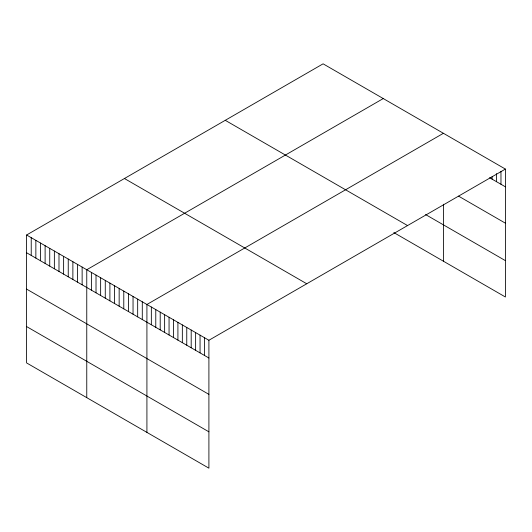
<?xml version="1.0" encoding="UTF-8"?>
<svg xmlns="http://www.w3.org/2000/svg" width="532" height="532" viewBox="0 0 532 532"><rect width="100%" height="100%" fill="white"/><g stroke="black" fill="none" stroke-linecap="round" stroke-linejoin="round"><path stroke-width="0.8" d="M505.4 169.076L208.903 340.261L208.903 468.173L26.6 362.924L26.6 235.004L323.097 63.827L505.4 169.076L505.4 296.996L393.833 232.584M383.253 98.56L86.763 269.737L86.763 397.657M443.415 133.293L146.918 304.47L146.918 432.39M489.586 177.695L505.4 186.825M458.597 196.155L505.4 223.181M425.567 214.549L505.4 260.64M225.249 120.312L407.559 225.568M124.441 178.513L306.751 283.769M26.6 235.004L208.903 340.261M26.6 252.753L208.903 358.003M26.6 289.109L208.903 394.358M26.6 326.568L208.903 431.818M500.971 171.364L500.971 184.265M496.542 173.645L496.542 181.711M492.12 176.737L492.12 179.151M443.415 204.215L443.415 261.212M204.474 337.7L204.474 355.449M200.052 335.147L200.052 352.889M195.623 332.586L195.623 350.335M191.194 330.033L191.194 347.775M186.765 327.479L186.765 345.221M182.343 324.919L182.343 342.668M177.914 322.365L177.914 340.108M173.485 319.805L173.485 337.554M169.056 317.252L169.056 335M164.627 314.698L164.627 332.44M160.205 312.138L160.205 329.887M155.776 309.584L155.776 327.326M151.347 307.031L151.347 324.773M142.29 301.797L142.29 319.546M137.668 299.13L137.668 316.873M133.04 296.457L133.04 314.199M128.411 293.784L128.411 311.533M123.783 291.11L123.783 308.859M119.155 288.444L119.155 306.186M114.526 285.77L114.526 303.513M109.898 283.097L109.898 300.839M105.27 280.424L105.27 298.173M100.641 277.751L100.641 295.499M96.013 275.084L96.013 292.826M91.391 272.411L91.391 290.153M82.134 267.064L82.134 284.813M77.506 264.397L77.506 282.14M72.877 261.724L72.877 279.466M68.249 259.051L68.249 276.793M63.621 256.377L63.621 274.126M58.992 253.704L58.992 271.453M54.364 251.038L54.364 268.78M49.735 248.364L49.735 266.106M45.114 245.691L45.114 263.44M40.485 243.018L40.485 260.766M35.857 240.351L35.857 258.093M31.228 237.678L31.228 255.42"/></g></svg>
